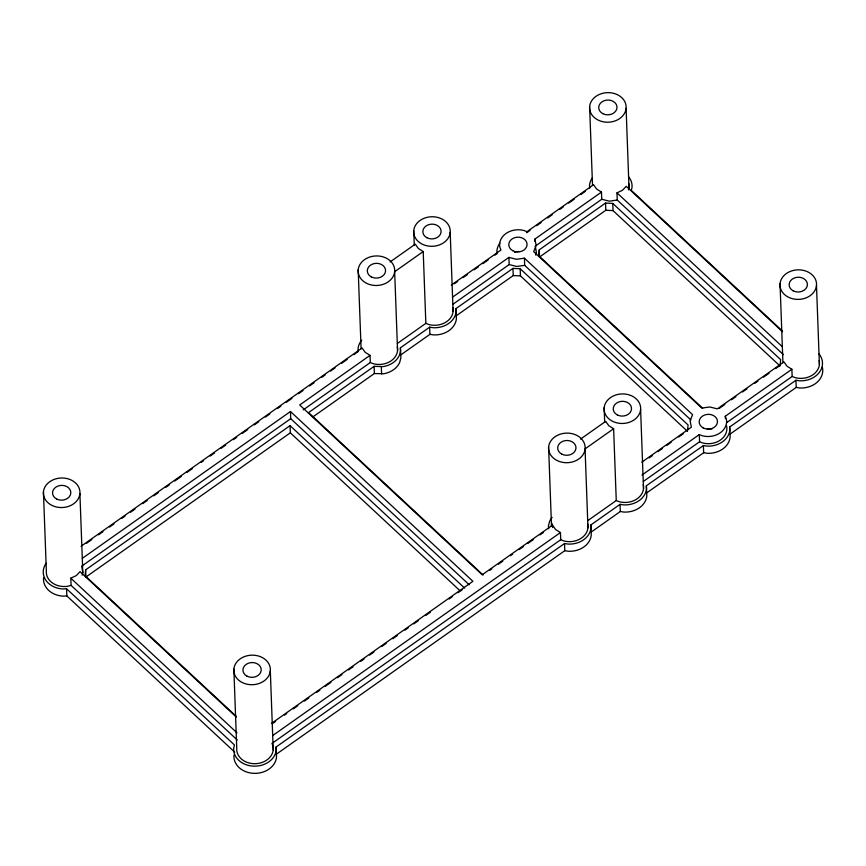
<?xml version="1.0" encoding="UTF-8"?>
<svg xmlns="http://www.w3.org/2000/svg" width="866" height="866" viewBox="0 0 866 866"><rect width="100%" height="100%" fill="white"/><g stroke="black" fill="none" stroke-linecap="round" stroke-linejoin="round"><path stroke-width="1.3" d="M82.151 575.176L82.811 572.653L79.91 493.674A18.294 14.776 -2.1 0 0 53.779 479.537A18.294 14.776 -2.1 0 0 51.343 505.095A18.294 14.776 -2.1 0 0 79.91 493.674M535.762 255.156L536.411 252.634L535.48 247.102M390.09 261.943L415.279 244.169L418.343 248.499L423.214 251.551L425.845 323.354L397.364 343.456M394.734 271.653L423.214 251.551M81.047 546.273L362.107 347.98L365.171 352.31L370.042 355.363L370.302 362.54L303.273 409.835M451.338 285.033L500.97 250.014L499.942 247.492A18.294 14.776 -2.1 0 1 523.995 230.529L526.939 231.698L593.546 184.707L596.609 189.037L601.48 192.09L601.74 199.267L535.134 246.258M86.362 543.393L91.883 539.496M98.518 534.82L102.935 531.702M109.571 527.026L113.987 523.908M121.727 518.442L125.04 516.104M130.571 512.207L134.988 509.089M142.728 503.633L147.144 500.516M153.78 495.839L158.197 492.711M165.936 487.255L169.249 484.917M174.78 481.02L181.405 476.343M186.937 472.446L192.458 468.538M201.302 462.303L203.51 460.744M210.146 456.068L214.562 452.95M221.198 448.274L225.615 445.146M233.355 439.69L236.667 437.352M242.199 433.455L247.719 429.558M254.355 424.881L258.772 421.764M265.407 417.076L269.824 413.959M277.564 408.503L280.876 406.165M286.408 402.268L291.929 398.371M298.564 393.684L302.981 390.566M309.617 385.89L314.033 382.772M321.773 377.316L325.086 374.978M330.617 371.07L335.034 367.953M341.669 363.276L347.19 359.379M353.826 354.703L358.243 351.585L358.048 348.641A21.336 17.244 -2.1 0 1 361.717 340.176M454.336 283.788L457.627 281.472M463.104 277.607L467.499 274.511M474.07 269.867L478.465 266.771M482.849 263.675L488.337 259.811M494.908 255.167L497.106 253.619L496.911 250.675A21.336 17.244 -2.1 0 1 499.834 243.162M526.701 232.738L530.024 230.399M536.649 225.723L541.066 222.605M547.702 217.929L552.118 214.811M559.847 209.356L563.16 207.017M568.691 203.12L574.212 199.223M580.837 194.536L585.264 191.418M82.357 558.321L290.456 411.512L472.923 581.313L271.437 723.456M370.042 355.363L299.712 404.985L482.189 574.775L552.519 525.164L555.582 529.483L560.454 532.547L560.713 539.724L271.935 743.461M452.658 297.081L508.905 257.397L516.515 259.302L524.417 258.165L692.573 414.641L690.094 420.822L691.371 427.198L641.749 462.206M534.961 241.473L534.874 239.081L601.48 192.09M81.523 566.277L290.716 418.689L290.456 411.512M452.918 304.258L509.165 264.574L516.775 266.479L524.677 265.342L690.852 419.978M290.056 425.65L290.316 432.827L85.907 577.037L85.647 569.86L290.056 425.65L464.598 588.068M687.517 430.792L688.069 424.957L520.185 268.741L512.975 268.384L455.938 308.621L456.144 311.565A21.336 17.244 -2.1 0 1 433.227 327.727L429.655 327.164L400.395 347.807L400.59 350.741L399.442 355.168A21.336 17.244 -2.1 0 1 383.248 366.599L374.112 366.35L308.567 412.584L483.109 575.002M779.92 365.907L613.02 210.611L605.81 210.254L539.518 257.018L539.258 249.841L605.55 203.066L612.76 203.423L780.645 359.65L780.093 365.484L775.665 368.602M313.2 416.687L374.383 373.527L383.508 373.776A21.336 17.244 -2.1 0 0 399.713 362.345L400.861 357.929L400.395 347.807M400.666 354.984L429.926 334.341L433.487 334.904A21.336 17.244 -2.1 0 0 456.404 318.742L455.938 308.621M456.209 315.798L513.235 275.561L520.455 275.918L687.344 431.214M580.501 439.127L605.691 421.352L608.755 425.682L613.626 428.735L616.256 500.537L587.776 520.628M613.626 428.735L585.145 448.826A18.294 14.776 -2.1 0 1 556.502 460.214A18.294 14.776 -2.1 0 1 558.938 434.656A18.294 14.776 -2.1 0 1 585.07 448.794L587.96 527.773M272.346 723.695L275.659 721.356M284.492 715.121L286.711 713.562M293.336 708.886L297.752 705.768M304.388 701.092L308.805 697.974M316.534 692.519L319.857 690.18M325.378 686.283L330.899 682.386M337.534 677.71L341.951 674.592M348.576 669.916L353.003 666.798M360.732 661.343L364.045 659.004M369.576 655.097L373.993 651.979M381.733 646.523L386.149 643.406M392.774 638.729L397.191 635.612M404.931 630.156L408.243 627.818M413.775 623.921L418.191 620.803M425.92 615.347L430.348 612.23M449.129 598.98L452.442 596.642M457.962 592.745L462.39 589.627M489.669 570.38L491.845 568.832M498.405 564.21L502.778 561.125M510.42 555.734L512.607 554.197M519.156 549.574L523.529 546.489M527.903 543.404L533.359 539.55M539.919 534.928L543.188 532.612M649.132 457.876L652.423 455.559M657.9 451.684L662.284 448.588M666.679 445.492L671.063 442.396M678.738 436.984L683.122 433.888M719.321 408.351L724.842 404.454M731.478 399.778L735.894 396.66M742.519 391.984L746.947 388.866M754.676 383.411L757.988 381.072M763.52 377.175L769.04 373.278M272.768 735.505L560.454 532.547M641.966 475.033L699.306 434.58L702.25 435.75A18.294 14.776 -2.1 0 0 726.303 418.776L725.275 416.254L791.881 369.262L792.152 376.45L726.628 422.662M643.33 481.442L699.576 441.757L702.51 442.927A18.294 14.776 -2.1 0 0 726.563 425.953M233.972 755.055A21.336 17.244 -2.1 0 0 253.608 773.327A21.336 17.244 -2.1 0 0 276.514 757.165L276.059 747.033L564.524 543.523L568.096 544.086A21.336 17.244 -2.1 0 0 591.002 527.924L590.807 524.98L620.067 504.337L623.639 504.9A21.336 17.244 -2.1 0 0 646.545 488.738L646.35 485.794L703.387 445.557L706.948 446.12A21.336 17.244 -2.1 0 0 729.865 429.958L729.67 427.014L795.951 380.25L799.524 380.813A21.336 17.244 -2.1 0 0 819.517 372.153A21.336 17.244 -2.1 0 0 819.041 353.945M276.319 754.221L564.784 550.7L568.356 551.263A21.336 17.244 -2.1 0 0 591.262 535.101L590.807 524.98M591.067 532.157L620.327 511.514L623.899 512.077A21.336 17.244 -2.1 0 0 646.815 495.915L646.35 485.794M646.61 492.97L703.647 452.734L707.219 453.297A21.336 17.244 -2.1 0 0 730.125 437.135L729.67 427.014M729.93 434.191L796.222 387.427L799.794 387.99A21.336 17.244 -2.1 0 0 822.397 367.336M783.427 354.659L617.252 200.035L616.993 192.858L622.394 190.314L626.248 186.32L782.528 331.754M617.252 200.035L609.35 201.172L601.74 199.267M237.252 739.997L71.077 585.373L70.806 578.185L76.208 575.641L80.062 571.657L236.353 717.08M71.077 585.373L67.938 586.239A18.294 14.776 -2.1 0 1 46.342 570.846L43.441 491.866M276.059 747.033L276.254 749.978A21.336 17.244 -2.1 0 1 253.348 766.139A21.336 17.244 -2.1 0 1 233.712 747.878L234.459 744.977L66.574 588.761L62.937 588.967A21.336 17.244 -2.1 0 1 46.223 563.181M234.729 752.153L66.844 595.938L63.196 596.144A21.336 17.244 -2.1 0 1 43.56 577.871M791.881 369.262L787.01 366.21L783.947 361.88L717.34 408.871L709.73 406.966L701.828 408.103L533.673 251.638L536.151 245.446L534.874 239.081M792.152 376.45L795.085 377.619A18.294 14.776 -2.1 0 0 819.139 360.646M425.845 323.354L428.789 324.523A18.294 14.776 -2.1 0 0 452.842 307.56M370.302 362.54L373.246 363.709A18.294 14.776 -2.1 0 0 397.299 346.746M616.256 500.537L619.201 501.706A18.294 14.776 -2.1 0 0 643.254 484.733M560.713 539.724L563.658 540.893A18.294 14.776 -2.1 0 0 587.711 523.919M782.366 330.964L631.271 190.368L632.028 187.467A21.336 17.244 -2.1 0 0 628.629 176.772M616.993 192.858L782.182 346.562M702.64 408.222L538.706 255.676L539.258 249.841M290.716 418.689L469.242 584.821M290.316 432.827L459.933 590.655M236.191 716.29L85.095 575.695L85.647 569.86M70.806 578.185L236.981 732.82M272.27 744.295L272.952 745.983A18.294 14.776 -2.1 0 1 255.968 763.671A18.294 14.776 -2.1 0 1 236.743 748.018L233.852 669.039M81.869 567.122L82.811 572.653M589.681 188.301L589.486 185.367A21.336 17.244 -2.1 0 1 592.409 177.855M548.654 528.758L548.459 525.814L549.607 521.397A21.336 17.244 -2.1 0 1 552.129 517.348M816.497 285.509A18.294 14.776 -2.1 0 1 787.93 296.941A18.294 14.776 -2.1 0 1 790.366 271.383A18.294 14.776 -2.1 0 1 816.497 285.509L819.398 364.499M795.951 380.25L796.222 387.427M780.039 283.712L782.929 362.692M725.275 416.254L725.362 418.646M703.387 445.557L703.647 452.734M699.306 434.58L699.576 441.757M640.613 409.607A18.294 14.776 -2.1 0 1 612.045 421.028A18.294 14.776 -2.1 0 1 614.481 395.47A18.294 14.776 -2.1 0 1 640.613 409.607L643.503 488.586M626.096 108.337A18.294 14.776 -2.1 0 1 597.529 119.768A18.294 14.776 -2.1 0 1 599.954 94.199A18.294 14.776 -2.1 0 1 626.096 108.337L628.987 187.316M612.76 203.423L613.02 210.611M620.067 504.337L620.327 511.514M605.55 203.066L605.81 210.254M604.143 407.799L604.685 422.521M589.627 106.529L592.517 185.508M564.524 543.523L564.784 550.7M552.519 525.164L552.605 527.556M548.6 446.986L551.501 525.965A18.294 14.776 -2.1 0 1 552.021 523.41M524.417 258.165L524.677 265.342M520.185 268.741L520.455 275.918M512.975 268.384L513.235 275.561M508.905 257.397L509.165 264.574M450.201 232.424A18.294 14.776 -2.1 0 1 421.634 243.855A18.294 14.776 -2.1 0 1 424.069 218.297A18.294 14.776 -2.1 0 1 450.201 232.424L453.102 311.414M429.655 327.164L429.926 334.341M413.731 230.616L414.273 245.349M394.658 271.61A18.294 14.776 -2.1 0 1 366.091 283.041A18.294 14.776 -2.1 0 1 368.526 257.483A18.294 14.776 -2.1 0 1 394.658 271.61L397.559 350.6M381.332 366.708L381.592 373.885M374.112 366.35L374.383 373.527M358.188 269.802L361.09 348.792M270.322 670.847A18.294 14.776 -2.1 0 1 241.755 682.267A18.294 14.776 -2.1 0 1 244.18 656.709A18.294 14.776 -2.1 0 1 270.322 670.847L273.212 749.826M66.574 588.761L66.844 595.938M707.176 428.843A9.147 7.393 -2.1 0 1 711.895 429.071M514.491 252.287A9.147 7.393 -2.1 0 1 519.145 251.53M628.727 183.473A18.294 14.776 -2.1 0 1 628.467 189.871M602.693 113.598A9.147 7.393 -2.1 0 0 616.982 107.882A9.147 7.393 -2.1 0 0 603.905 100.813A9.147 7.393 -2.1 0 0 602.693 113.598M426.808 237.685A9.147 7.393 -2.1 0 0 441.086 231.98A9.147 7.393 -2.1 0 0 428.02 224.911A9.147 7.393 -2.1 0 0 426.808 237.685M56.507 498.935A9.147 7.393 -2.1 0 0 70.796 493.219A9.147 7.393 -2.1 0 0 57.73 486.151A9.147 7.393 -2.1 0 0 56.507 498.935M561.666 454.055A9.147 7.393 -2.1 0 0 575.955 448.339A9.147 7.393 -2.1 0 0 562.878 441.27A9.147 7.393 -2.1 0 0 561.666 454.055M703.16 427.891A9.147 7.393 -2.1 0 0 717.449 422.175A9.147 7.393 -2.1 0 0 704.372 415.106A9.147 7.393 -2.1 0 0 703.16 427.891M793.104 290.781A9.147 7.393 -2.1 0 0 807.383 285.066A9.147 7.393 -2.1 0 0 794.317 277.997A9.147 7.393 -2.1 0 0 793.104 290.781M617.209 414.868A9.147 7.393 -2.1 0 0 631.498 409.153A9.147 7.393 -2.1 0 0 618.432 402.084A9.147 7.393 -2.1 0 0 617.209 414.868M246.918 676.108A9.147 7.393 -2.1 0 0 261.196 670.392A9.147 7.393 -2.1 0 0 248.131 663.324A9.147 7.393 -2.1 0 0 246.918 676.108M371.265 276.871A9.147 7.393 -2.1 0 0 385.543 271.166A9.147 7.393 -2.1 0 0 372.477 264.098A9.147 7.393 -2.1 0 0 371.265 276.871M512.748 250.707A9.147 7.393 -2.1 0 0 527.037 245.002A9.147 7.393 -2.1 0 0 513.971 237.934A9.147 7.393 -2.1 0 0 512.748 250.707"/></g></svg>
